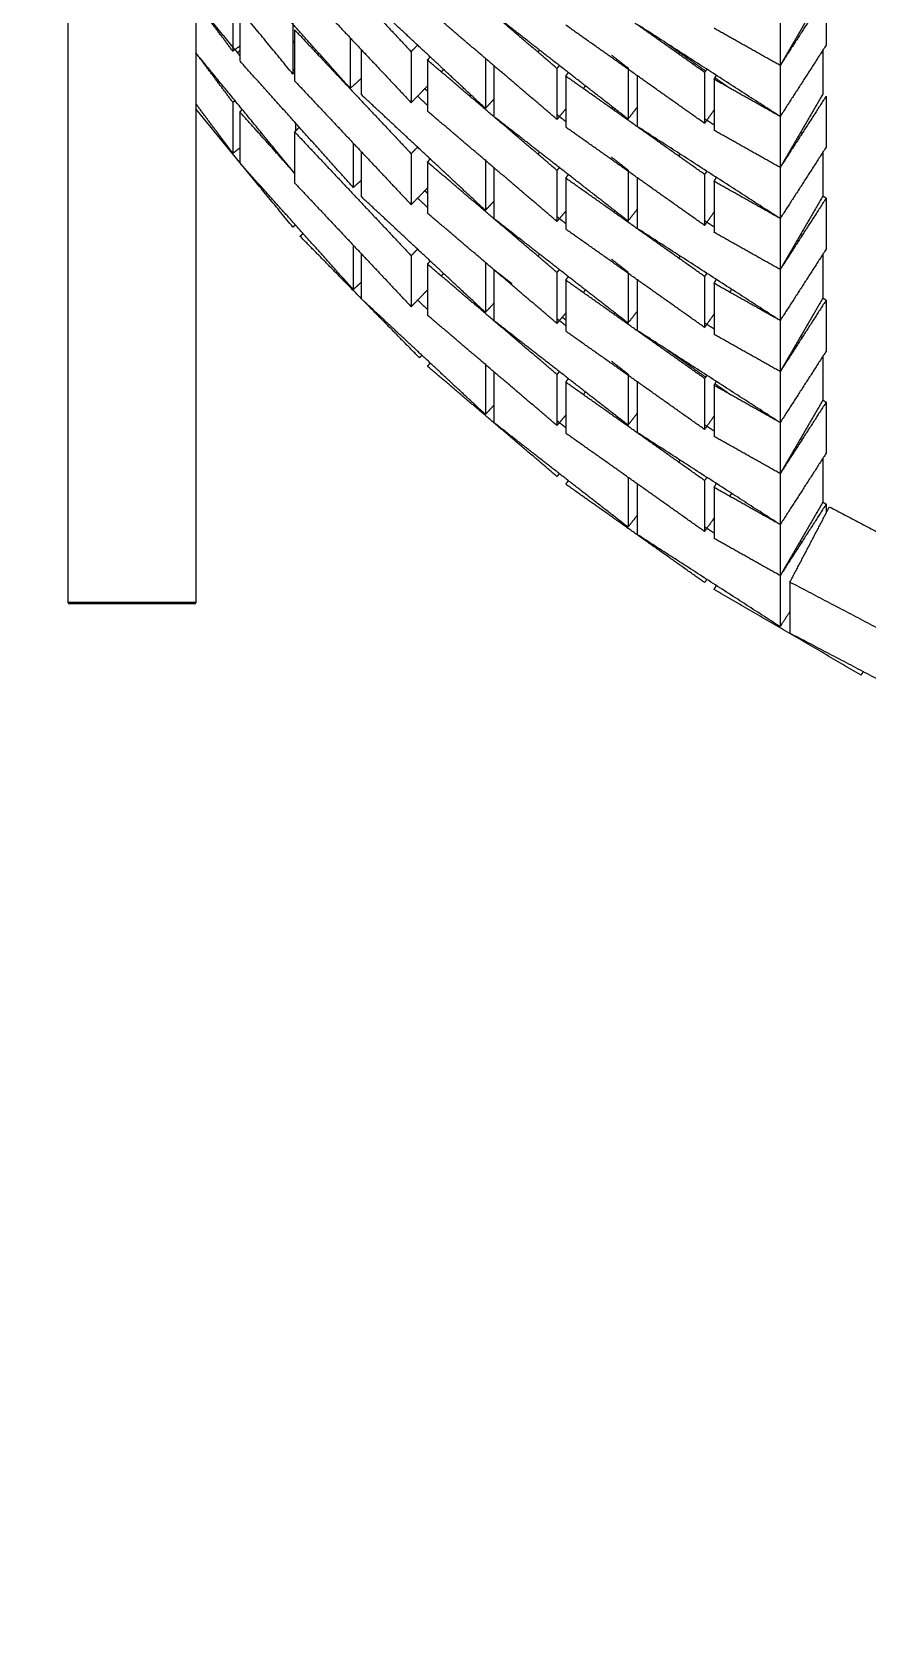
# Model space of a CAD drawing. Header units: millimetres. Extents: x 507.9 to 541, y 40.2 to 69.3.
# Drawn here: x 513.392 to 514.374, y 42.109 to 43.978 of the extents above; entities that cross this region are included whole.
import ezdxf

# ---------------------------------------------------------------- set-up
doc = ezdxf.new("R2010")
doc.units = ezdxf.units.MM
doc.layers.add('Make2D$Visible$ClippingPlaneIntersections', color=7, linetype='Continuous', lineweight=50, true_color=0x000000)
doc.layers.add('Make2D$Visible$Curves', color=7, linetype='Continuous', true_color=0x000000)

msp = doc.modelspace()

# ---------------------------------------------------------------- linework, layer by layer
at = {"layer": 'Make2D$Visible$ClippingPlaneIntersections'}
msp.add_lwpolyline([(513.43477, 43.30682), (513.58477, 43.30682)], dxfattribs=at)
at = {"layer": 'Make2D$Visible$Curves', "color": 18, "lineweight": -3, "true_color": 0x000000}
for points in [[(513.43477, 43.30682), (513.43477, 44.62608), (513.43477, 45.94533)], [(513.58477, 45.90467), (513.58477, 44.60574), (513.58477, 43.30682)], [(513.70096, 44.10064), (513.76951, 44.02784), (513.83806, 43.95503)], [(513.69888, 43.92864), (513.64182, 43.99817), (513.58477, 44.0677)], [(513.76642, 43.91191), (513.69968, 43.98638), (513.63293, 44.06084)], [(514.00949, 43.93538), (513.93336, 44.00021), (513.85722, 44.06504)], [(514.18314, 43.93063), (514.10153, 43.98843), (514.01992, 44.04622)], [(513.70096, 44.04064), (513.76951, 43.96784), (513.83806, 43.89503)], [(513.92528, 43.88832), (513.85217, 43.95654), (513.77906, 44.02477)], [(514.32229, 44.02518), (514.29714, 43.98196), (514.27199, 43.93875)], [(514.32617, 44.0228), (514.29908, 43.98077), (514.27199, 43.93875)], [(514.32617, 44.0228), (514.32617, 43.9928), (514.32617, 43.9628)], [(513.63646, 43.95052), (513.61062, 43.98202), (513.58477, 44.01352)], [(513.62833, 43.95541), (513.60668, 43.98438), (513.58503, 44.01335)], [(513.62833, 44.01462), (513.62833, 43.98501), (513.62833, 43.95541)], [(513.63646, 44.00417), (513.63646, 43.97417), (513.63646, 43.94417)], [(514.00949, 43.87538), (513.93336, 43.94021), (513.85722, 44.00504)], [(513.69888, 43.98864), (513.69888, 43.95864), (513.69888, 43.92864)], [(514.09307, 43.8758), (514.01418, 43.93725), (513.93529, 43.9987)], [(514.18314, 43.87063), (514.10153, 43.92843), (514.01992, 43.98622)], [(514.27199, 43.87875), (514.18794, 43.93293), (514.10389, 43.98711)], [(514.27199, 43.99875), (514.27199, 43.96875), (514.27199, 43.93875)], [(513.69888, 43.96806), (513.69992, 43.96666), (513.70096, 43.96527)], [(513.70096, 43.98064), (513.76951, 43.90784), (513.83806, 43.83503)], [(513.70096, 43.98064), (513.70096, 43.95064), (513.70096, 43.92064)], [(513.76642, 43.97111), (513.76642, 43.94151), (513.76642, 43.91191)], [(513.96335, 43.97473), (513.96386, 43.97539), (513.96437, 43.97604)], [(514.13039, 43.96822), (514.13094, 43.96907), (514.13148, 43.96991)], [(514.27199, 43.93875), (514.23316, 43.96059), (514.19434, 43.98244)], [(513.70096, 43.81193), (513.64286, 43.88272), (513.58477, 43.95352)], [(513.62833, 43.89541), (513.60661, 43.92447), (513.5849, 43.95353)], [(513.63668, 43.96165), (513.6325, 43.95853), (513.62833, 43.95541)], [(513.63379, 43.95396), (513.63528, 43.95517), (513.63676, 43.95639)], [(513.72915, 43.95349), (513.72858, 43.95302), (513.728, 43.95254)], [(513.77906, 43.95769), (513.77906, 43.93123), (513.77906, 43.90477)], [(513.83806, 43.95503), (513.84181, 43.95887), (513.84556, 43.96272)], [(513.83806, 43.95503), (513.83806, 43.92503), (513.83806, 43.89503)], [(513.85722, 43.94504), (513.85884, 43.94695), (513.86047, 43.94886)], [(513.98914, 43.95675), (513.98809, 43.95562), (513.98704, 43.9545)], [(514.09307, 43.9358), (514.0836, 43.94318), (514.07413, 43.95055)], [(514.1382, 43.96499), (514.16127, 43.94866), (514.18433, 43.93232)], [(514.15452, 43.9547), (514.1537, 43.95364), (514.15288, 43.95259)], [(514.32617, 43.9628), (514.29908, 43.92077), (514.27199, 43.87875)], [(514.32229, 43.957), (514.32229, 43.93109), (514.32229, 43.90518)], [(513.76996, 43.79524), (513.70321, 43.86971), (513.63646, 43.94417)], [(513.70096, 43.93222), (513.69992, 43.93338), (513.69888, 43.93454)], [(513.70119, 43.93054), (513.70003, 43.92959), (513.69888, 43.92864)], [(513.85722, 43.94504), (513.85722, 43.91504), (513.85722, 43.88504)], [(514.00949, 43.81538), (513.93336, 43.88021), (513.85722, 43.94504)], [(513.87346, 43.93131), (513.8749, 43.93278), (513.87633, 43.93425)], [(513.92528, 43.94708), (513.92528, 43.9177), (513.92528, 43.88832)], [(513.93529, 43.9387), (513.93529, 43.9087), (513.93529, 43.8787)], [(514.01232, 43.9387), (514.01091, 43.93704), (514.00949, 43.93538)], [(514.00949, 43.93538), (514.00949, 43.90538), (514.00949, 43.87538)], [(514.01992, 43.92622), (514.02146, 43.92839), (514.02299, 43.93056)], [(514.09307, 43.9358), (514.09307, 43.9058), (514.09307, 43.8758)], [(514.18577, 43.93435), (514.18445, 43.93249), (514.18314, 43.93063)], [(514.18314, 43.93063), (514.18314, 43.90063), (514.18314, 43.87063)], [(514.27199, 43.93875), (514.27199, 43.90875), (514.27199, 43.87875)], [(513.70096, 43.92064), (513.76951, 43.84784), (513.83806, 43.77503)], [(513.7592, 43.92034), (513.75888, 43.92), (513.75855, 43.91967)], [(513.7793, 43.92346), (513.77286, 43.91769), (513.76642, 43.91191)], [(513.83806, 43.89503), (513.84766, 43.90486), (513.85725, 43.9147)], [(513.85413, 43.9115), (513.8556, 43.91012), (513.85708, 43.90874)], [(513.95605, 43.92128), (513.95596, 43.92119), (513.95588, 43.9211)], [(514.01992, 43.92622), (514.01992, 43.89622), (514.01992, 43.86622)], [(514.18314, 43.81063), (514.10153, 43.86843), (514.01992, 43.92622)], [(514.04316, 43.91492), (514.04182, 43.91334), (514.04048, 43.91176)], [(514.10389, 43.92711), (514.10389, 43.89711), (514.10389, 43.86711)], [(514.12255, 43.91365), (514.12253, 43.91362), (514.1225, 43.91358)], [(514.19434, 43.92244), (514.19573, 43.92483), (514.19712, 43.92722)], [(514.19434, 43.92244), (514.19434, 43.89244), (514.19434, 43.86244)], [(514.27199, 43.87875), (514.23316, 43.90059), (514.19434, 43.92244)], [(514.19549, 43.92442), (514.20452, 43.91803), (514.21354, 43.91163)], [(513.62833, 43.83541), (513.60655, 43.86456), (513.58477, 43.89371)], [(513.63114, 43.89752), (513.62973, 43.89646), (513.62833, 43.89541)], [(513.62833, 43.89541), (513.62833, 43.86541), (513.62833, 43.83541)], [(513.92528, 43.76832), (513.85217, 43.83654), (513.77906, 43.90477)], [(513.85722, 43.89184), (513.85139, 43.89728), (513.84556, 43.90272)], [(513.90795, 43.90184), (513.90795, 43.90317), (513.90795, 43.9045)], [(513.9167, 43.8949), (513.91704, 43.8953), (513.91738, 43.89569)], [(513.93544, 43.8992), (513.93036, 43.89376), (513.92528, 43.88832)], [(514.32229, 43.90518), (514.29714, 43.86196), (514.27199, 43.81875)], [(514.32617, 43.9028), (514.29908, 43.86077), (514.27199, 43.81875)], [(514.32617, 43.9028), (514.32617, 43.8728), (514.32617, 43.8428)], [(513.69888, 43.74864), (513.64182, 43.81817), (513.58477, 43.8877)], [(513.63646, 43.88417), (513.63797, 43.88552), (513.63947, 43.88686)], [(513.63646, 43.88417), (513.63646, 43.85417), (513.63646, 43.82417)], [(513.70099, 43.81218), (513.66873, 43.84817), (513.63646, 43.88417)], [(514.00949, 43.75538), (513.93336, 43.82021), (513.85722, 43.88504)], [(514.09307, 43.7558), (514.01418, 43.81725), (513.93529, 43.8787)], [(514.01992, 43.88762), (514.01471, 43.8815), (514.00949, 43.87538)], [(514.01992, 43.87278), (514.01471, 43.87684), (514.00949, 43.8809)], [(514.07432, 43.8904), (514.07432, 43.88905), (514.07432, 43.88769)], [(514.07663, 43.88629), (514.07718, 43.88706), (514.07772, 43.88783)], [(514.10404, 43.88988), (514.09855, 43.88284), (514.09307, 43.8758)], [(514.1941, 43.88611), (514.18862, 43.87837), (514.18314, 43.87063)], [(514.19461, 43.86863), (514.1891, 43.87218), (514.1836, 43.87573)], [(514.19454, 43.88673), (514.19446, 43.88662), (514.19438, 43.88651)], [(514.27199, 43.87875), (514.27199, 43.84875), (514.27199, 43.81875)], [(513.66154, 43.86023), (513.66058, 43.85951), (513.65962, 43.85879)], [(513.70637, 43.86618), (513.70366, 43.86341), (513.70096, 43.86064)], [(513.70096, 43.86064), (513.76951, 43.78784), (513.83806, 43.71503)], [(513.70096, 43.86064), (513.70096, 43.83064), (513.70096, 43.80064)], [(513.70184, 43.87086), (513.70184, 43.8662), (513.70184, 43.86154)], [(513.70241, 43.87133), (513.70224, 43.87118), (513.70206, 43.87104)], [(514.18314, 43.75063), (514.10153, 43.80843), (514.01992, 43.86622)], [(514.27199, 43.75875), (514.18794, 43.81293), (514.10389, 43.86711)], [(514.27199, 43.81875), (514.23316, 43.84059), (514.19434, 43.86244)], [(514.29599, 43.85998), (514.29693, 43.85944), (514.29788, 43.85891)], [(513.63646, 43.84149), (513.63239, 43.83845), (513.62833, 43.83541)], [(513.76996, 43.84736), (513.76996, 43.8213), (513.76996, 43.79524)], [(513.77906, 43.83769), (513.77906, 43.81123), (513.77906, 43.78477)], [(513.83806, 43.83503), (513.84198, 43.83905), (513.8459, 43.84307)], [(513.98915, 43.83676), (513.9882, 43.83574), (513.98726, 43.83473)], [(514.32617, 43.8428), (514.29908, 43.80077), (514.27199, 43.75875)], [(514.32229, 43.83678), (514.32229, 43.81098), (514.32229, 43.78518)], [(513.76996, 43.67524), (513.70321, 43.74971), (513.63646, 43.82417)], [(513.83806, 43.83503), (513.83806, 43.80503), (513.83806, 43.77503)], [(513.85722, 43.82504), (513.85883, 43.82693), (513.86044, 43.82883)], [(513.85722, 43.82504), (513.85722, 43.79504), (513.85722, 43.76504)], [(514.00949, 43.69538), (513.93336, 43.76021), (513.85722, 43.82504)], [(513.92528, 43.82832), (513.92528, 43.79832), (513.92528, 43.76832)], [(513.93529, 43.81856), (513.93529, 43.78863), (513.93529, 43.7587)], [(514.01232, 43.8187), (514.01091, 43.81704), (514.00949, 43.81538)], [(514.09307, 43.8158), (514.08341, 43.82332), (514.07376, 43.83085)], [(514.15452, 43.8347), (514.15358, 43.83349), (514.15265, 43.83229)], [(514.27199, 43.81875), (514.27199, 43.78875), (514.27199, 43.75875)], [(513.70096, 43.80064), (513.76951, 43.72784), (513.83806, 43.65503)], [(513.77916, 43.80349), (513.77456, 43.79937), (513.76996, 43.79524)], [(514.00949, 43.81538), (514.00949, 43.78538), (514.00949, 43.75538)], [(514.01992, 43.80622), (514.02142, 43.80833), (514.02291, 43.81045)], [(514.01992, 43.80622), (514.01992, 43.77622), (514.01992, 43.74622)], [(514.18314, 43.69063), (514.10153, 43.74843), (514.01992, 43.80622)], [(514.09307, 43.8158), (514.09307, 43.7858), (514.09307, 43.7558)], [(514.10389, 43.80675), (514.10389, 43.77693), (514.10389, 43.74711)], [(514.18599, 43.81466), (514.18456, 43.81264), (514.18314, 43.81063)], [(514.18314, 43.81063), (514.18314, 43.78063), (514.18314, 43.75063)], [(514.19434, 43.80244), (514.19568, 43.80475), (514.19703, 43.80707)], [(514.19434, 43.80244), (514.19434, 43.77244), (514.19434, 43.74244)], [(514.27199, 43.75875), (514.23316, 43.78059), (514.19434, 43.80244)], [(513.92528, 43.64832), (513.85217, 43.71654), (513.77906, 43.78477)], [(513.83806, 43.77503), (513.84764, 43.78485), (513.85722, 43.79466)], [(513.85722, 43.77184), (513.85139, 43.77728), (513.84556, 43.78272)], [(513.85413, 43.7915), (513.85573, 43.79), (513.85733, 43.78851)], [(514.32229, 43.78518), (514.29714, 43.74196), (514.27199, 43.69875)], [(514.32617, 43.7828), (514.29908, 43.74077), (514.27199, 43.69875)], [(514.32239, 43.78524), (514.32428, 43.78402), (514.32617, 43.7828)], [(514.32617, 43.7828), (514.32617, 43.7528), (514.32617, 43.7228)], [(514.00949, 43.63538), (513.93336, 43.70021), (513.85722, 43.76504)], [(513.93561, 43.77938), (513.93045, 43.77385), (513.92528, 43.76832)], [(514.02021, 43.76797), (514.01485, 43.76167), (514.00949, 43.75538)], [(514.07657, 43.7662), (514.07714, 43.76702), (514.07772, 43.76783)], [(514.10389, 43.76969), (514.09848, 43.76275), (514.09307, 43.7558)], [(514.19434, 43.76645), (514.18874, 43.75854), (514.18314, 43.75063)], [(513.70193, 43.75115), (513.7004, 43.7499), (513.69888, 43.74864)], [(514.09307, 43.6358), (514.01418, 43.69725), (513.93529, 43.7587)], [(514.01992, 43.75278), (514.01471, 43.75684), (514.00949, 43.7609)], [(514.18314, 43.63063), (514.10153, 43.68843), (514.01992, 43.74622)], [(514.27199, 43.63875), (514.18794, 43.69293), (514.10389, 43.74711)], [(514.19434, 43.74881), (514.18909, 43.75219), (514.18384, 43.75557)], [(514.27199, 43.69875), (514.23316, 43.72059), (514.19434, 43.74244)], [(514.27199, 43.75875), (514.27199, 43.72875), (514.27199, 43.69875)], [(513.70752, 43.73779), (513.70932, 43.73956), (513.71112, 43.74133)], [(513.84765, 43.59508), (513.77758, 43.66644), (513.70752, 43.73779)], [(513.76996, 43.72736), (513.76996, 43.7013), (513.76996, 43.67524)], [(513.96332, 43.73469), (513.96397, 43.73552), (513.96462, 43.73636)], [(514.13038, 43.7282), (514.13092, 43.72905), (514.13147, 43.72989)], [(514.22069, 43.72771), (514.22071, 43.72775), (514.22073, 43.72779)], [(514.29599, 43.73998), (514.29695, 43.73944), (514.29791, 43.73889)], [(513.77906, 43.71769), (513.77906, 43.69123), (513.77906, 43.66477)], [(513.83806, 43.71503), (513.84193, 43.71899), (513.84579, 43.72295)], [(513.83806, 43.71503), (513.83806, 43.68503), (513.83806, 43.65503)], [(513.85722, 43.70504), (513.85895, 43.70707), (513.86069, 43.70911)], [(513.85722, 43.70504), (513.85722, 43.67504), (513.85722, 43.64504)], [(514.00949, 43.57538), (513.93336, 43.64021), (513.85722, 43.70504)], [(513.92528, 43.70708), (513.92528, 43.6777), (513.92528, 43.64832)], [(513.98914, 43.71675), (513.98809, 43.71562), (513.98704, 43.7145)], [(514.09307, 43.6958), (514.08327, 43.70344), (514.07346, 43.71108)], [(514.15452, 43.7147), (514.15369, 43.71363), (514.15286, 43.71257)], [(514.32617, 43.7228), (514.29908, 43.68077), (514.27199, 43.63875)], [(514.32229, 43.71678), (514.32229, 43.69098), (514.32229, 43.66518)], [(513.87344, 43.69129), (513.87488, 43.69277), (513.87632, 43.69424)], [(513.93529, 43.69856), (513.93529, 43.66863), (513.93529, 43.6387)], [(513.95678, 43.68196), (513.94621, 43.69019), (513.93564, 43.69842)], [(514.01232, 43.6987), (514.01091, 43.69704), (514.00949, 43.69538)], [(514.00949, 43.69538), (514.00949, 43.66538), (514.00949, 43.63538)], [(514.01992, 43.68622), (514.02142, 43.68833), (514.02291, 43.69045)], [(514.09307, 43.69442), (514.09307, 43.66511), (514.09307, 43.6358)], [(514.10389, 43.68675), (514.10389, 43.65693), (514.10389, 43.62711)], [(514.18576, 43.69433), (514.18445, 43.69248), (514.18314, 43.69063)], [(514.18314, 43.69063), (514.18314, 43.66063), (514.18314, 43.63063)], [(514.19434, 43.68244), (514.19568, 43.68475), (514.19703, 43.68707)], [(514.27199, 43.69875), (514.27199, 43.66875), (514.27199, 43.63875)], [(513.77926, 43.68358), (513.77461, 43.67941), (513.76996, 43.67524)], [(513.83806, 43.65503), (513.84765, 43.66486), (513.85724, 43.67469)], [(514.01992, 43.68622), (514.01992, 43.65622), (514.01992, 43.62622)], [(514.18314, 43.57063), (514.10153, 43.62843), (514.01992, 43.68622)], [(514.04303, 43.67476), (514.04175, 43.67325), (514.04046, 43.67175)], [(514.19434, 43.68244), (514.19434, 43.65244), (514.19434, 43.62244)], [(514.27199, 43.63875), (514.23316, 43.66059), (514.19434, 43.68244)], [(514.21485, 43.67541), (514.21382, 43.67395), (514.21279, 43.6725)], [(513.92528, 43.52832), (513.85217, 43.59654), (513.77906, 43.66477)], [(513.85743, 43.65163), (513.8515, 43.65717), (513.84556, 43.66272)], [(513.9355, 43.65927), (513.93039, 43.65379), (513.92528, 43.64832)], [(514.10402, 43.64986), (514.09855, 43.64283), (514.09307, 43.6358)], [(514.32229, 43.66518), (514.29714, 43.62196), (514.27199, 43.57875)], [(514.32617, 43.6628), (514.29908, 43.62077), (514.27199, 43.57875)], [(514.32235, 43.66526), (514.32426, 43.66403), (514.32617, 43.6628)], [(514.32617, 43.6628), (514.32617, 43.6328), (514.32617, 43.6028)], [(514.00949, 43.51538), (513.93336, 43.58021), (513.85722, 43.64504)], [(514.09307, 43.5158), (514.01418, 43.57725), (513.93529, 43.6387)], [(514.02003, 43.64775), (514.01476, 43.64156), (514.00949, 43.63538)], [(514.01997, 43.63274), (514.01473, 43.63682), (514.00949, 43.6409)], [(514.01582, 43.64272), (514.01787, 43.64113), (514.01992, 43.63953)], [(514.07665, 43.64632), (514.07718, 43.64707), (514.07772, 43.64783)], [(514.09362, 43.63657), (514.0937, 43.63651), (514.09378, 43.63645)], [(514.19434, 43.64645), (514.18874, 43.63854), (514.18314, 43.63063)], [(514.19434, 43.62881), (514.18885, 43.63234), (514.18337, 43.63588)], [(514.27199, 43.63875), (514.27199, 43.60875), (514.27199, 43.57875)], [(513.9635, 43.61492), (513.9641, 43.6157), (513.9647, 43.61647)], [(514.18314, 43.51063), (514.10153, 43.56843), (514.01992, 43.62622)], [(514.27199, 43.51875), (514.18794, 43.57293), (514.10389, 43.62711)], [(514.27199, 43.57875), (514.23316, 43.60059), (514.19434, 43.62244)], [(514.29601, 43.61996), (514.29695, 43.61944), (514.29788, 43.61891)], [(513.85081, 43.59819), (513.84923, 43.59664), (513.84765, 43.59508)], [(514.1383, 43.60492), (514.16131, 43.58862), (514.18433, 43.57232)], [(514.32617, 43.6028), (514.29908, 43.56077), (514.27199, 43.51875)], [(514.32229, 43.59678), (514.32229, 43.5713), (514.32229, 43.54582)], [(513.85722, 43.58504), (513.85899, 43.58712), (513.86077, 43.58921)], [(514.00949, 43.45538), (513.93336, 43.52021), (513.85722, 43.58504)], [(513.92528, 43.58832), (513.92528, 43.55832), (513.92528, 43.52832)], [(513.93529, 43.57856), (513.93529, 43.54863), (513.93529, 43.5187)], [(514.01247, 43.57887), (514.01098, 43.57712), (514.00949, 43.57538)], [(514.00949, 43.57538), (514.00949, 43.54538), (514.00949, 43.51538)], [(514.09307, 43.5758), (514.08327, 43.58344), (514.07347, 43.59107)], [(514.09307, 43.5758), (514.09307, 43.5458), (514.09307, 43.5158)], [(514.18597, 43.57464), (514.18455, 43.57263), (514.18314, 43.57063)], [(514.27199, 43.57875), (514.27199, 43.54875), (514.27199, 43.51875)], [(514.01992, 43.56622), (514.02142, 43.56833), (514.02291, 43.57045)], [(514.01992, 43.56622), (514.01992, 43.53622), (514.01992, 43.50622)], [(514.18314, 43.45063), (514.10153, 43.50843), (514.01992, 43.56622)], [(514.10389, 43.56711), (514.10389, 43.53711), (514.10389, 43.50711)], [(514.18314, 43.57063), (514.18314, 43.54063), (514.18314, 43.51063)], [(514.19434, 43.56244), (514.19568, 43.56475), (514.19703, 43.56707)], [(514.19434, 43.56244), (514.19434, 43.53244), (514.19434, 43.50244)], [(514.27199, 43.51875), (514.23316, 43.54059), (514.19434, 43.56244)], [(514.19549, 43.56442), (514.20461, 43.55796), (514.21372, 43.55151)], [(513.93529, 43.53904), (513.93028, 43.53368), (513.92528, 43.52832)], [(514.04301, 43.55474), (514.04179, 43.55331), (514.04057, 43.55188)], [(514.32229, 43.54518), (514.29714, 43.50196), (514.27199, 43.45875)], [(514.32617, 43.5428), (514.29908, 43.50077), (514.27199, 43.45875)], [(514.32201, 43.54548), (514.32409, 43.54414), (514.32617, 43.5428)], [(514.32617, 43.5428), (514.32617, 43.5128), (514.32617, 43.4828)], [(514.09307, 43.3958), (514.01418, 43.45725), (513.93529, 43.5187)], [(514.02014, 43.52788), (514.01482, 43.52163), (514.00949, 43.51538)], [(514.01992, 43.51277), (514.01471, 43.51684), (514.00949, 43.5209)], [(514.10392, 43.52973), (514.0985, 43.52277), (514.09307, 43.5158)], [(514.19434, 43.52645), (514.18874, 43.51854), (514.18314, 43.51063)], [(514.27199, 43.51875), (514.27199, 43.48875), (514.27199, 43.45875)], [(514.18314, 43.39063), (514.10153, 43.44843), (514.01992, 43.50622)], [(514.27199, 43.39875), (514.18794, 43.45293), (514.10389, 43.50711)], [(514.19424, 43.50887), (514.18869, 43.51245), (514.18314, 43.51603)], [(514.27199, 43.45875), (514.23316, 43.48059), (514.19434, 43.50244)], [(514.29599, 43.49998), (514.29702, 43.4994), (514.29805, 43.49882)], [(514.13036, 43.48818), (514.13094, 43.48908), (514.13152, 43.48998)], [(514.32617, 43.4828), (514.29908, 43.44077), (514.27199, 43.39875)], [(514.15397, 43.47399), (514.15332, 43.47316), (514.15267, 43.47232)], [(514.32229, 43.47678), (514.32229, 43.45098), (514.32229, 43.42518)], [(514.01242, 43.45881), (514.01096, 43.45709), (514.00949, 43.45538)], [(514.01992, 43.44622), (514.02142, 43.44833), (514.02291, 43.45045)], [(514.18314, 43.33063), (514.10153, 43.38843), (514.01992, 43.44622)], [(514.09307, 43.45442), (514.09307, 43.42511), (514.09307, 43.3958)], [(514.10389, 43.44675), (514.10389, 43.41693), (514.10389, 43.38711)], [(514.1858, 43.4544), (514.18447, 43.45251), (514.18314, 43.45063)], [(514.18314, 43.45063), (514.18314, 43.42063), (514.18314, 43.39063)], [(514.19434, 43.44244), (514.19568, 43.44475), (514.19703, 43.44707)], [(514.27199, 43.45875), (514.27199, 43.42875), (514.27199, 43.39875)], [(514.19434, 43.44244), (514.19434, 43.41244), (514.19434, 43.38244)], [(514.27199, 43.39875), (514.23316, 43.42059), (514.19434, 43.44244)], [(514.21263, 43.43228), (514.21309, 43.43196), (514.21354, 43.43163)], [(514.21515, 43.43584), (514.21391, 43.43408), (514.21266, 43.43232)], [(514.32229, 43.42518), (514.29714, 43.38196), (514.27199, 43.33875)], [(514.32229, 43.4253), (514.32423, 43.42405), (514.32617, 43.4228)], [(514.10389, 43.40969), (514.09848, 43.40275), (514.09307, 43.3958)], [(514.19441, 43.40655), (514.18877, 43.39859), (514.18314, 43.39063)], [(514.32617, 43.4228), (514.29908, 43.38077), (514.27199, 43.33875)], [(514.28354, 43.33105), (514.30678, 43.37532), (514.33002, 43.41959)], [(514.32617, 43.4228), (514.32617, 43.4176), (514.32617, 43.4124)], [(514.33002, 43.41959), (514.40148, 43.38208), (514.47294, 43.34456)], [(514.19434, 43.38881), (514.18874, 43.39242), (514.18314, 43.39603)], [(514.27199, 43.39875), (514.27199, 43.36875), (514.27199, 43.33875)], [(514.27199, 43.27875), (514.18794, 43.33293), (514.10389, 43.38711)], [(514.27199, 43.33875), (514.23316, 43.36059), (514.19434, 43.38244)], [(514.29587, 43.37905), (514.29663, 43.3786), (514.2974, 43.37816)], [(514.18596, 43.33462), (514.18455, 43.33262), (514.18314, 43.33063)], [(514.27199, 43.33875), (514.27199, 43.30875), (514.27199, 43.27875)], [(514.19434, 43.32244), (514.19581, 43.32498), (514.19729, 43.32751)], [(514.36719, 43.22183), (514.28076, 43.27214), (514.19434, 43.32244)], [(514.28354, 43.33105), (514.28354, 43.30105), (514.28354, 43.27105)], [(514.46062, 43.23808), (514.37208, 43.28457), (514.28354, 43.33105)], [(514.28354, 43.29666), (514.27776, 43.28771), (514.27199, 43.27875)], [(514.46062, 43.17808), (514.37208, 43.22457), (514.28354, 43.27105)], [(514.36975, 43.22624), (514.36847, 43.22404), (514.36719, 43.22183)]]:
    msp.add_open_spline(points, degree=2, dxfattribs=at)
for points in [[(511.83963, 45.2777), (511.83963, 45.17096), (511.84491, 45.06436), (512.05826, 40.75314), (516.36947, 40.96649), (520.47261, 41.16954), (520.47261, 45.2777)], [(511.83963, 44.55807), (511.83963, 44.45133), (511.84491, 44.34472), (512.05826, 40.03351), (516.36947, 40.24686), (520.47261, 40.44991), (520.47261, 44.55807)]]:
    msp.add_rational_spline(points, [0.980423998556, 0.989861021963, 1, 0.707106781187, 1, 0.717245759224, 0.980423998556], degree=2, knots=[13.3259395, 13.3259395, 13.3259395, 13.5606516, 13.5606516, 20.3409773, 20.3409773, 26.8865911, 26.8865911, 26.8865911], dxfattribs=at)

doc.saveas('drawing.dxf')
